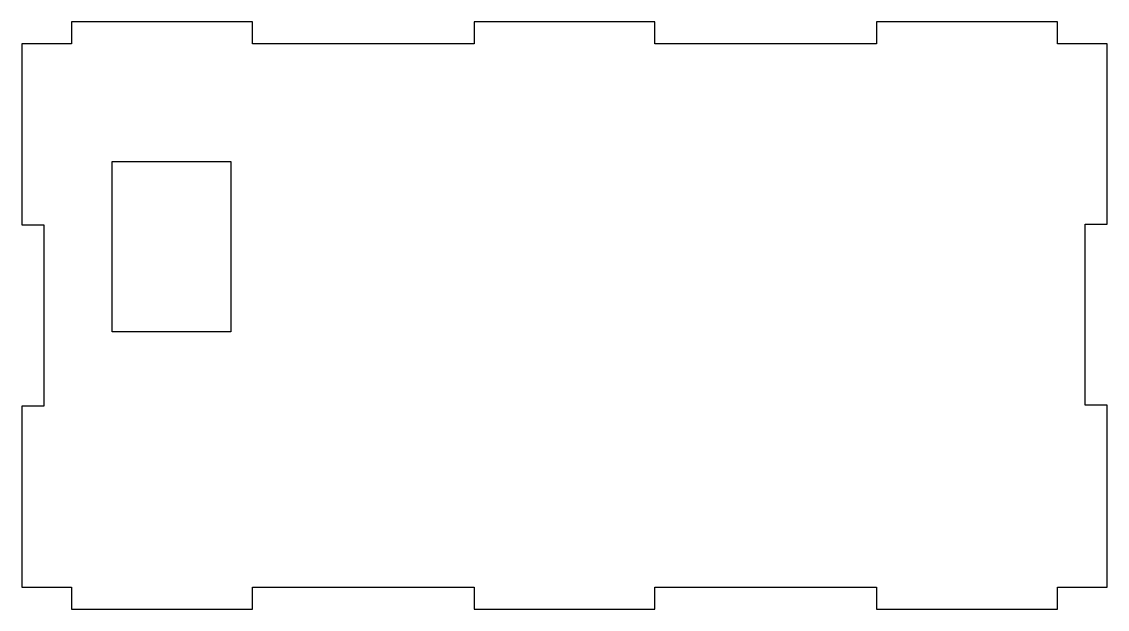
# Model space of a CAD drawing. Header units: millimetres. Extents: x -60 to 60, y 1 to 65.
import ezdxf

# ---------------------------------------------------------------- set-up
doc = ezdxf.new("R2010")
doc.units = ezdxf.units.MM
doc.layers.get('0').update_dxf_attribs({"linetype": 'CONTINUOUS'})

msp = doc.modelspace()

# ---------------------------------------------------------------- linework, layer by layer
for points in [[(-60, 43), (-57.55, 43), (-57.55, 22.97), (-60, 22.97), (-60, 3), (-54.5, 3), (-54.5, 0.55), (-34.5, 0.55), (-34.5, 3), (-10, 3), (-10, 0.55), (10, 0.55), (10, 3), (34.5, 3), (34.5, 0.55), (54.5, 0.55), (54.5, 3), (60, 3), (60, 23.08), (57.55, 23.08), (57.55, 43.08), (60, 43.08), (60, 63), (54.5, 63), (54.5, 65.45), (34.5, 65.45), (34.5, 63), (10, 63), (10, 65.45), (-10, 65.45), (-10, 63), (-34.5, 63), (-34.5, 65.45), (-54.5, 65.45), (-54.5, 63), (-60, 63)], [(-36.9, 50), (-36.9, 31.2), (-50, 31.2), (-50, 50)]]:
    msp.add_lwpolyline(points, close=True)

doc.saveas('drawing.dxf')
